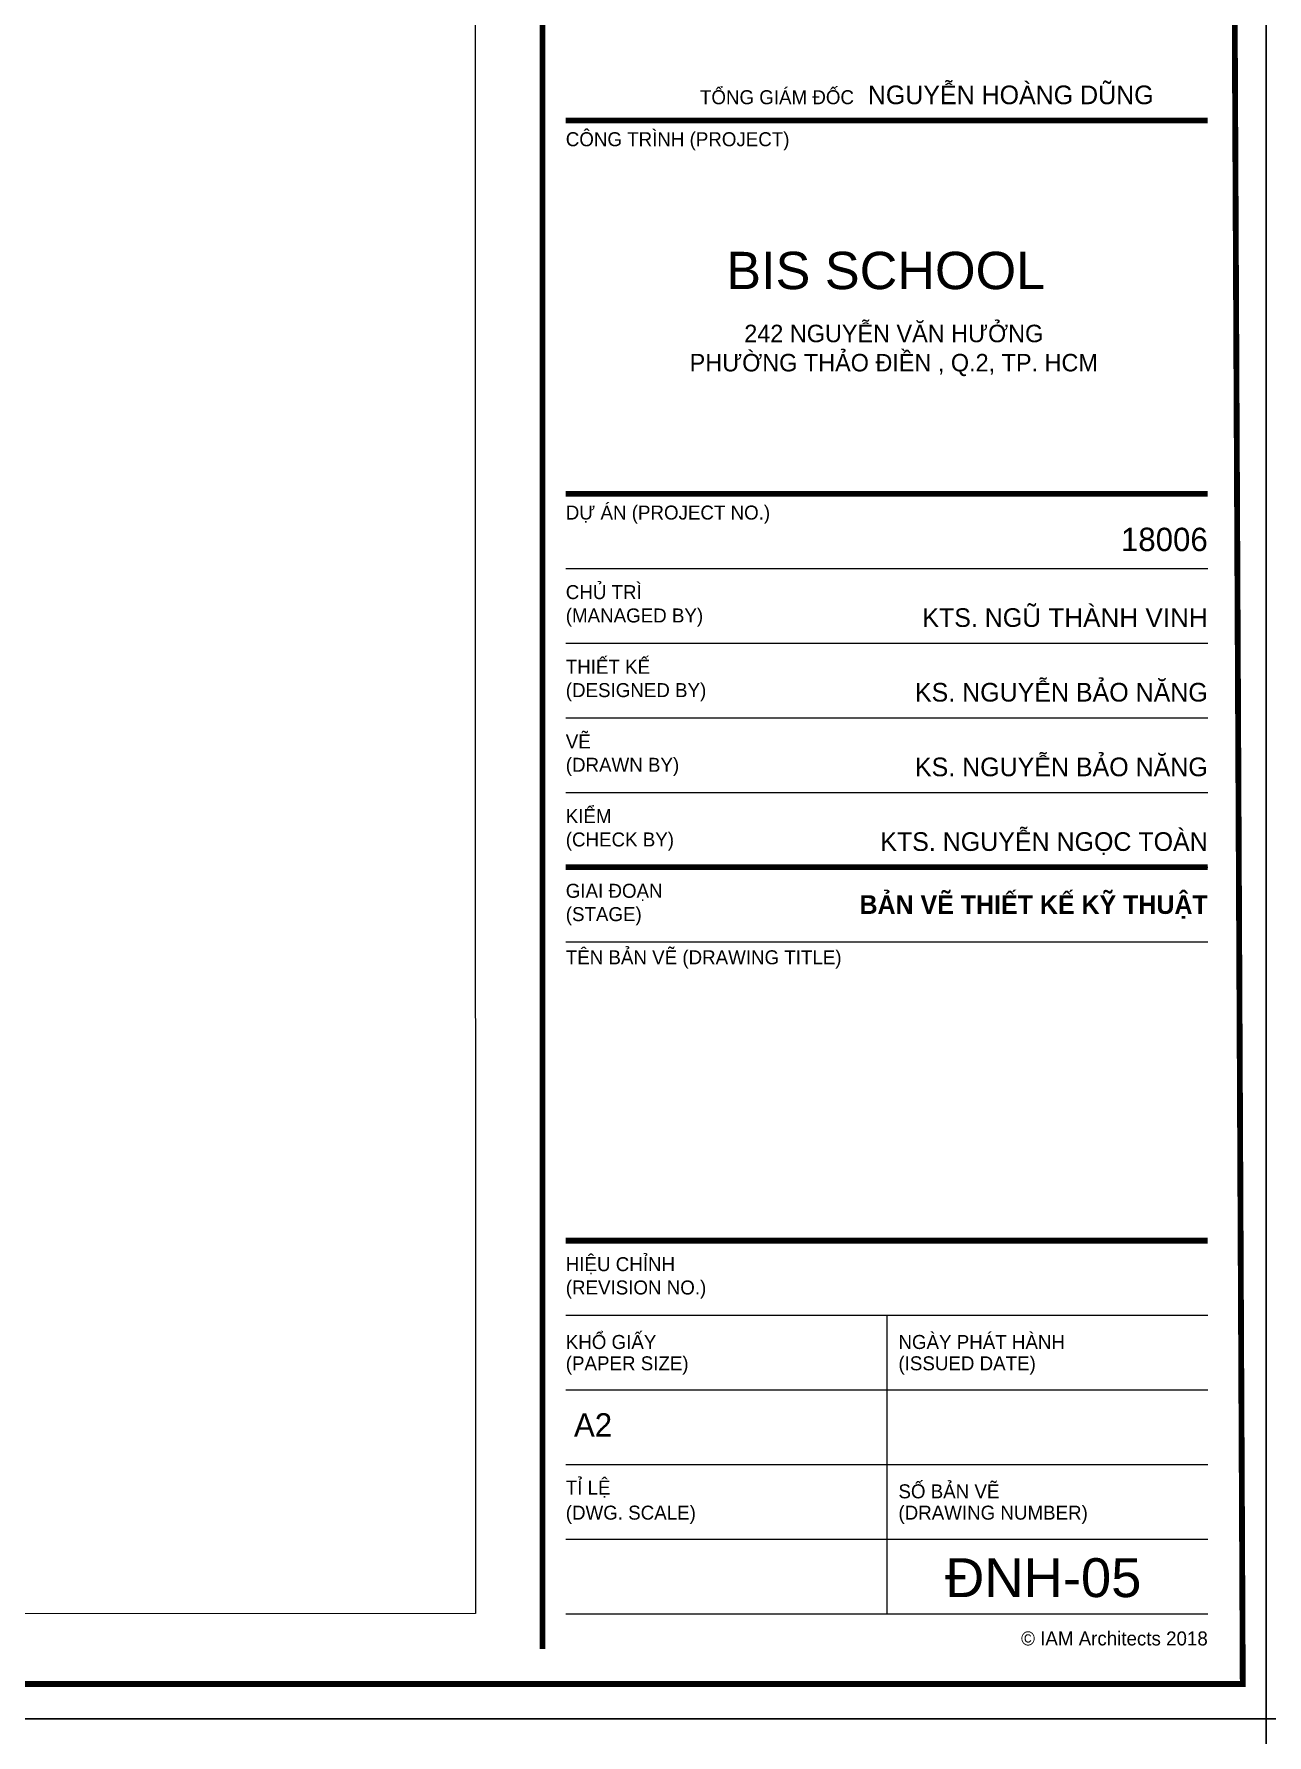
# Model space of a CAD drawing. Header units: inches. Extents: x 1721084 to 1854744, y 225101 to 488646.
# Drawn here: x 1802267 to 1810189, y 319498 to 330432 of the extents above; entities that cross this region are included whole.
import ezdxf
from ezdxf.enums import TextEntityAlignment as Align

# ---------------------------------------------------------------- set-up
doc = ezdxf.new("R2010")
doc.units = ezdxf.units.IN
doc.header["$MEASUREMENT"] = 0
doc.linetypes.add('ACAD_ISO03W100', pattern=[30, 12, -18])
for name, color, linetype in [('A-ANNO-DIM 100', 252, 'Continuous'), ('e-WIRE', 6, 'ACAD_ISO03W100'), ('I.A.M TITLEBLOCK - A2 -H$0$A-TBLK-TEXT', 250, 'Continuous'), ('TEXT', 9, 'Continuous'), ('X-PL-T2$0$A-XREF', 250, 'Continuous')]:
    doc.layers.add(name, color=color, linetype=linetype)
doc.styles.add('ARIAL', font='arial.ttf')
doc.styles.add('I.A.M TITLEBLOCK - A2 -H$0$IAM TEXT', font='VAVON_.TTF', dxfattribs={"height": 2})
doc.styles.add('I.A.M TITLEBLOCK - A2 -H$0$TITLE BLOCK', font='arial.ttf')

# ---------------------------------------------------------------- blocks, each defined once
blk = doc.blocks.new('X-PL-T2$0$X-PL-T2')
at = {"layer": 'Defpoints', "color": 5}
blk.add_lwpolyline([(34318, -12850), (-4757, -12850), (-4757, 17750), (34318, 17750)], close=True, dxfattribs=at)
blk = doc.blocks.new('X-PL-T2')
at = {"layer": 'X-PL-T2$0$A-XREF'}
blk.add_blockref('X-PL-T2$0$X-PL-T2', (0, 0), dxfattribs=at)
blk = doc.blocks.new('I.A.M TITLEBLOCK - A2 -H')
at = {"const_width": 0.5}
blk.add_lwpolyline([(5, 3), (592, 3), (590, 417), (5, 417)], close=True, dxfattribs=at)
for points in [[(532, 6), (532, 415)], [(534, 137), (589, 137)], [(534, 105), (589, 105)], [(534, 73), (589, 73)], [(534, 41), (589, 41)]]:
    blk.add_lwpolyline(points, dxfattribs=at)
at = {"color": 2}
for points in [[(534, 98.6), (589, 98.6)], [(534, 92.2), (589, 92.2)], [(534, 85.8), (589, 85.8)], [(534, 79.4), (589, 79.4)], [(534, 73), (589, 73)], [(534, 66.6), (589, 66.6)], [(534, 34.6), (589, 34.6)], [(561.5, 34.6), (561.5, 9)], [(534, 28.2), (589, 28.2)], [(534, 21.8), (589, 21.8)], [(534, 15.4), (589, 15.4)], [(534, 9), (589, 9)]]:
    blk.add_lwpolyline(points, dxfattribs=at)
at = {"layer": 'Defpoints'}
blk.add_lwpolyline([(0, 420), (594, 420), (594, 0), (0, 0)], close=True, dxfattribs=at)
at = {"insert": (534.7, 26.2), "char_height": 2, "width": 2.797, "attachment_point": 1, "style": 'I.A.M TITLEBLOCK - A2 -H$0$IAM TEXT'}
blk.add_mtext('A2', dxfattribs=at)
at = {"layer": 'Defpoints', "color": 2, "lineweight": 0, "insert": (589, 70.6), "char_height": 1.6, "width": 56.5421, "attachment_point": 3, "style": 'I.A.M TITLEBLOCK - A2 -H$0$TITLE BLOCK'}
blk.add_mtext('{\\fVNI-Avo|b1|i0|c0|p2;\\C7;BAÛN VEÕ THIEÁT KEÁ KYÕ THUAÄT }', dxfattribs=at)
at = {"layer": 'I.A.M TITLEBLOCK - A2 -H$0$A-TBLK-TEXT', "color": 2, "lineweight": 0, "style": 'I.A.M TITLEBLOCK - A2 -H$0$TITLE BLOCK'}
for s, insert, char_height, width, attachment_point in [('{\\fVNI-Avo|b0|i0|c0|p2;\\H0.75x;\\C7;TOÅNG GIAÙM ÑOÁC\\H1.333x;  \\C2;NGUYEÃN HOAØNG DUÕNG}', (584.36, 140), 1.6, 73.1889, 3), ('\\pt1.2;{\\fVNI-Avo|b0|i0|c0|p2;COÂNG TRÌNH \\C7;(PROJECT)}', (534, 136), 1.2, 22.2752, 1), ('\\pt1.2;{\\fVNI-Avo|b0|i0|c0|p2;DÖÏ AÙN \\C7;(PROJECT NO.)}', (534, 104), 1.2, 46.5421, 1), ('\\pt2;{\\fVNI-Avo|b0|i0|c0|p2;\\C7;18006}', (589, 102.1), 2, 46.5421, 3), ('\\pt1.2;{\\fVNI-Avo|b0|i0|c0|p2;CHUÛ TRÌ\\P\\C7;(MANAGED BY)}', (534, 95.4), 1.2, 14, 4), ('{\\fVNI-Avo|b0|i0|c0|p2;KTS. NG}Ũ THÀNH VINH', (589, 95.2), 1.6, 46.5421, 3), ('\\pt1.2;{\\fVNI-Avo|b0|i0|c0|p2;THIEÁT KEÁ \\P\\C7;(DESIGNED BY)}', (534, 89), 1.2, 14, 4), ('{\\fVNI-Avo|b0|i0|c0|p2;KS. NGUYEÃN BAÛO NAÊNG}', (589, 88.8), 1.6, 46.5421, 3), ('\\pt1.2;{\\fVNI-Avo|b0|i0|c0|p2;VEÕ \\P\\C7;(DRAWN BY)}', (534, 82.6), 1.2, 14, 4), ('{\\fVNI-Avo|b0|i0|c0|p2;KS. NGUYEÃN BAÛO NAÊNG}', (589, 82.4), 1.6, 46.5421, 3), ('\\pt1.2;{\\fVNI-Avo|b0|i0|c0|p2;KIEÅM\\P\\C7;(CHECK BY)}', (534, 76.2), 1.2, 14, 4), ('{\\fVNI-Avo|b0|i0|c0|p0;KTS. NGUYEÃN NGOÏC TOAØN}', (589, 76), 1.6, 46.5421, 3), ('\\pt1.2;{\\fVNI-Avo|b0|i0|c0|p2;GIAI ÑOAÏN \\C7;(STAGE)}', (534, 69.8), 1.2, 14, 4), ('\\pt1.2;{\\fVNI-Avo|b0|i0|c0|p2;TEÂN BAÛN VEÕ \\C7;(DRAWING TITLE)}', (534, 65.1), 1.2, 37.4385, 4), ('\\pt1.2;{\\fVNI-Avo|b0|i0|c0|p2;HIEÄU CHÆNH \\C7;(REVISION NO.)}', (534, 37.8), 1.2, 14, 4), ('\\pt1.2;{\\fVNI-Avo|b0|i0|c0|p2;KHOÅ GIAÁY}', (534, 32.3), 1.2, 14, 4), ('\\pt1.2;{\\fVNI-Avo|b0|i0|c0|p2;NGAØY PHAÙT HAØNH}', (562.5, 32.3), 1.2, 22.2752, 4), ('\\pt1.2;{\\fVNI-Avo|b0|i0|c0|p2;\\C7;(PAPER SIZE)}', (534, 30.3), 1.2, 14, 4), ('\\pt1.2;{\\fVNI-Avo|b0|i0|c0|p2;\\C7;(ISSUED DATE)}', (562.5, 30.3), 1.2, 22.2752, 4), ('\\pt1.2;{\\fVNI-Avo|b0|i0|c0|p2;TÆ LEÄ}', (534, 19.7), 1.2, 14, 4), ('\\pt1.2;{\\fVNI-Avo|b0|i0|c0|p2;SOÁ BAÛN VEÕ}', (562.5, 19.5), 1.2, 22.2752, 4), ('\\pt1.2;{\\fVNI-Avo|b0|i0|c0|p2;\\C7;(DWG. SCALE)}', (534, 17.5), 1.2, 14, 4), ('\\pt1.2;{\\fVNI-Avo|b0|i0|c0|p2;\\C7;(DRAWING NUMBER)}', (562.5, 17.5), 1.2, 22.2752, 4)]:
    blk.add_mtext(s, dxfattribs=dict(at, insert=insert, char_height=char_height, width=width, attachment_point=attachment_point))
at = {"layer": 'I.A.M TITLEBLOCK - A2 -H$0$A-TBLK-TEXT', "color": 7, "width": 60, "attachment_point": 2, "style": 'I.A.M TITLEBLOCK - A2 -H$0$TITLE BLOCK'}
for s, insert, char_height in [('BIS SCHOOL', (561.41, 125.75), 3.2), ('{\\fVNI-Avo|b0|i0|c0|p0;242 NGUYEÃN VAÊN HÖÔÛNG \\PPHÖÔØNG THAÛO ÑIEÀN , Q.2, TP. HCM}', (562.1, 119.5), 1.5)]:
    blk.add_mtext(s, dxfattribs=dict(at, insert=insert, char_height=char_height))
at = {"layer": 'I.A.M TITLEBLOCK - A2 -H$0$A-TBLK-TEXT', "color": 2, "insert": (589, 7.5), "char_height": 1.2, "width": 21, "attachment_point": 3, "style": 'I.A.M TITLEBLOCK - A2 -H$0$TITLE BLOCK'}
blk.add_mtext('{\\fVNI-Avo|b0|i0|c0|p0;© IAM Architects 2018}', dxfattribs=at)

msp = doc.modelspace()

# ---------------------------------------------------------------- block references
at = {"layer": 'A-ANNO-DIM 100', "xscale": 75, "yscale": 75, "zscale": 75}
for p in [(1810183.5, 319601), (1765633.5, 288101), (1810183.5, 288101)]:
    msp.add_blockref('I.A.M TITLEBLOCK - A2 -H', p, dxfattribs=at)
at = {"layer": 'e-WIRE', "color": 6, "ltscale": 10, "xscale": 1.000295790310395, "yscale": 1.000295790310395, "zscale": 1.000295790310395, "rotation": 0.016950043841553}
msp.add_blockref('X-PL-T2', (1770772.4, 333122.6), dxfattribs=at)

# ---------------------------------------------------------------- texts
at = {"layer": 'TEXT', "color": 7, "linetype": 'Continuous', "style": 'ARIAL'}
msp.add_text('ĐNH-05', height=250, dxfattribs=at).set_placement((1808751.5, 320384.2), align=Align.CENTER)

# ---------------------------------------------------------------- next in the draw order: block references
at = {"layer": 'A-ANNO-DIM 100', "xscale": 75, "yscale": 75, "zscale": 75}
msp.add_blockref('I.A.M TITLEBLOCK - A2 -H', (1765633.5, 319601), dxfattribs=at)

doc.saveas('drawing.dxf')
